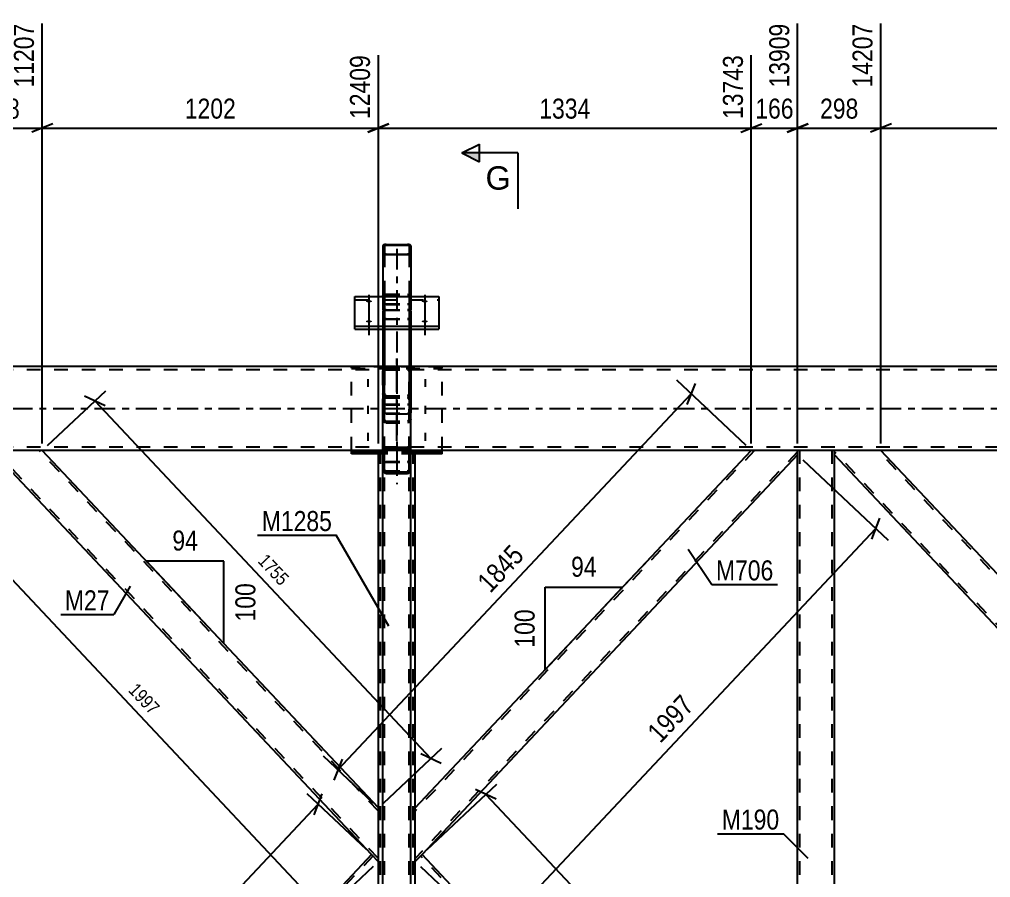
# Model space of a CAD drawing. Header units: millimetres. Extents: x -400 to 789, y -648 to 193.
# Drawn here: x 206.9 to 345.9, y -67.1 to 55.7 of the extents above; entities that cross this region are included whole.
import ezdxf

# ---------------------------------------------------------------- set-up
doc = ezdxf.new("R2010")
doc.units = ezdxf.units.MM
doc.linetypes.add('DXK_LINE_DOT2', pattern=[3.9198, 1.9599, -1.9599])
doc.linetypes.add('DXK_LINE_DOT3', pattern=[5.9187, 2.979, -0.9799, 0.9799, -0.9799])
doc.styles.add('Arial', font='ARIAL.TTF', dxfattribs={"height": 0.2})
doc.styles.add('Arial Narrow', font='ARIALN.TTF', dxfattribs={"height": 0.2})

# ---------------------------------------------------------------- blocks, each defined once
blk = doc.blocks.new('Part-392021936-5447 - 5377')
at = {"color": 7, "linetype": 'DXK_LINE_DOT2'}
for p, q in [((699.9, 6), (78.9, 6)), ((262.9, 6), (258.9, 6)), ((699.9, 5.52), (-238.1, 5.52)), ((699.9, -5.52), (-238.1, -5.52)), ((699.9, -6), (-161.1, -6)), ((262.9, -6), (258.9, -6))]:
    blk.add_line(p, q, dxfattribs=at)
at = {"color": 2, "linetype": 'Continuous'}
for p, q in [((258.9, 6), (82.9, 6)), ((438.9, 6), (262.9, 6)), ((258.9, -6), (82.9, -6)), ((438.9, -6), (262.9, -6))]:
    blk.add_line(p, q, dxfattribs=at)
at = {"color": 7, "linetype": 'DXK_LINE_DOT3'}
blk.add_line((-238.1, 0), (699.9, 0), dxfattribs=at)
blk = doc.blocks.new('Part-392021936-31618 - 5377')
at = {"color": 7, "linetype": 'DXK_LINE_DOT3'}
blk.add_line((260.9, 22.84), (260.9, -9.47), dxfattribs=at)
at = {"color": 7, "linetype": 'DXK_LINE_DOT2'}
for p, q in [((258.94, 14.02), (258.9, 13.96)), ((258.9, 13.96), (258.9, 11.32)), ((259.04, 14.08), (258.94, 14.02)), ((259.2, 14.11), (259.04, 14.08)), ((259.14, 13.96), (259.16, 13.99)), ((259.14, 13.96), (259.14, -0.59)), ((259.16, 13.99), (259.21, 14.02)), ((259.38, 14.12), (259.2, 14.11)), ((259.21, 14.02), (259.29, 14.04)), ((259.29, 14.04), (259.38, 14.04)), ((259.38, 14.12), (262.42, 14.12)), ((259.38, 14.04), (262.42, 14.04)), ((262.61, 14.11), (262.42, 14.12)), ((262.42, 14.04), (262.51, 14.04)), ((262.51, 14.04), (262.59, 14.02)), ((262.59, 14.02), (262.64, 13.99)), ((262.76, 14.08), (262.61, 14.11)), ((262.64, 13.99), (262.66, 13.96)), ((262.66, 13.96), (262.66, -0.59)), ((262.87, 14.02), (262.76, 14.08)), ((262.9, 13.96), (262.87, 14.02)), ((262.9, 13.96), (262.9, 11.32)), ((258.9, 12.92), (258.94, 12.86)), ((258.94, 12.86), (259.04, 12.8)), ((259.04, 12.8), (259.2, 12.77)), ((259.16, 12.89), (259.14, 12.92)), ((259.21, 12.86), (259.16, 12.89)), ((259.2, 12.77), (259.38, 12.76)), ((259.29, 12.84), (259.21, 12.86)), ((259.38, 12.84), (259.29, 12.84)), ((259.38, 12.84), (262.42, 12.84)), ((259.38, 12.76), (262.42, 12.76)), ((262.51, 12.84), (262.42, 12.84)), ((262.42, 12.76), (262.61, 12.77)), ((262.59, 12.86), (262.51, 12.84)), ((262.64, 12.89), (262.59, 12.86)), ((262.61, 12.77), (262.76, 12.8)), ((262.66, 12.92), (262.64, 12.89)), ((262.76, 12.8), (262.87, 12.86)), ((262.87, 12.86), (262.9, 12.92)), ((258.9, 0.45), (258.94, 0.51)), ((258.94, 0.51), (259.04, 0.56)), ((259.04, 0.56), (259.2, 0.6)), ((259.16, 0.48), (259.14, 0.45)), ((259.21, 0.51), (259.16, 0.48)), ((259.2, 0.6), (259.38, 0.61)), ((259.29, 0.52), (259.21, 0.51)), ((259.38, 0.53), (259.29, 0.52)), ((259.38, 0.61), (262.42, 0.61)), ((259.38, 0.53), (262.42, 0.53)), ((262.42, 0.61), (262.61, 0.6)), ((262.51, 0.52), (262.42, 0.53)), ((262.59, 0.51), (262.51, 0.52)), ((262.59, 0.51), (262.61, 0.5)), ((262.61, 0.6), (262.76, 0.56)), ((262.61, 0.5), (262.64, 0.48)), ((262.66, 0.45), (262.64, 0.48)), ((262.76, 0.56), (262.87, 0.51)), ((262.87, 0.51), (262.9, 0.45)), ((259.14, -0.59), (259.16, -0.62)), ((259.16, -0.62), (259.21, -0.65)), ((259.21, -0.65), (259.29, -0.67)), ((259.29, -0.67), (259.38, -0.67)), ((259.38, -0.67), (262.42, -0.67)), ((262.42, -0.67), (262.51, -0.67)), ((262.51, -0.67), (262.59, -0.65)), ((262.59, -0.65), (262.64, -0.62)), ((262.64, -0.62), (262.66, -0.59))]:
    blk.add_line(p, q, dxfattribs=at)
at = {"color": 2, "linetype": 'Continuous'}
for p, q in [((258.9, 11.32), (258.9, -0.59)), ((262.9, 11.32), (262.9, -0.59)), ((258.94, -0.66), (258.9, -0.59)), ((259.04, -0.71), (258.94, -0.66)), ((259.2, -0.74), (259.04, -0.71)), ((259.38, -0.76), (259.2, -0.74)), ((259.38, -0.76), (262.42, -0.76)), ((262.61, -0.74), (262.42, -0.76)), ((262.76, -0.71), (262.61, -0.74)), ((262.87, -0.66), (262.76, -0.71)), ((262.9, -0.59), (262.87, -0.66))]:
    blk.add_line(p, q, dxfattribs=at)
blk = doc.blocks.new('Bolt-392021936-5454 - 5377')
at = {"color": 1, "linetype": 'DXK_LINE_DOT2'}
for p, q in [((256.8, 3.08), (256.8, 4.21)), ((260.9, 3.08), (260.9, 4.21)), ((265, 3.08), (265, 4.21)), ((256.8, -0.77), (256.8, 0.36)), ((265, -0.77), (265, 0.36)), ((256.8, -4.63), (256.8, -3.49)), ((260.9, -4.63), (260.9, -3.49)), ((265, -4.63), (265, -3.49))]:
    blk.add_line(p, q, dxfattribs=at)
blk = doc.blocks.new('Part-392021936-5655 - 5377')
at = {"color": 2, "linetype": 'Continuous'}
for p, q in [((203.54, -6.66), (203.54, -6)), ((257.28, -63.8), (203.54, -6.66)), ((258.26, -57.14), (210.17, -6)), ((258.26, -64.85), (258.26, -57.14))]:
    blk.add_line(p, q, dxfattribs=at)
at = {"color": 7, "linetype": 'DXK_LINE_DOT2'}
for p, q in [((210.17, -6), (203.54, -6)), ((258.26, -64.38), (203.54, -6.19)), ((258.26, -57.61), (209.73, -6)), ((258.26, -64.85), (257.28, -63.8)), ((258.26, -64.38), (258.26, -64.35))]:
    blk.add_line(p, q, dxfattribs=at)
blk = doc.blocks.new('Part-392021936-5403 - 5377')
at = {"color": 7, "linetype": 'DXK_LINE_DOT2'}
for p, q in [((267.4, 5.95), (254.4, 5.95)), ((254.4, -6), (254.4, 5.95)), ((254.4, 5.73), (267.4, 5.73)), ((267.4, -6), (267.4, 5.95)), ((263.54, -6.27), (258.26, -6.27)), ((263.54, -6.49), (258.26, -6.49))]:
    blk.add_line(p, q, dxfattribs=at)
at = {"color": 2, "linetype": 'Continuous'}
for p, q in [((254.4, -6.49), (254.4, -6)), ((258.26, -6.27), (254.4, -6.27)), ((258.26, -6.49), (254.4, -6.49)), ((267.4, -6.27), (263.54, -6.27)), ((267.4, -6.49), (263.54, -6.49)), ((267.4, -6.49), (267.4, -6))]:
    blk.add_line(p, q, dxfattribs=at)
blk = doc.blocks.new('Part-392021936-5404 - 5377')
at = {"color": 7, "linetype": 'DXK_LINE_DOT3'}
blk.add_line((260.9, -3.58), (260.9, 7.12), dxfattribs=at)
at = {"color": 7, "linetype": 'DXK_LINE_DOT2'}
for p, q in [((259.38, 5.83), (259.2, 5.79)), ((259.29, 5.55), (259.38, 5.57)), ((259.38, 5.83), (262.42, 5.83)), ((259.38, 5.57), (262.42, 5.57)), ((262.61, 5.79), (262.42, 5.83)), ((262.42, 5.57), (262.51, 5.55)), ((258.93, 5.48), (258.9, 5.31)), ((258.9, 5.31), (258.9, -1.59)), ((258.94, 5.51), (258.93, 5.48)), ((259.14, 5.31), (259.16, 5.41)), ((259.14, 5.31), (259.14, -1.59)), ((259.16, 5.41), (259.21, 5.5)), ((259.21, 5.5), (259.29, 5.55)), ((262.51, 5.55), (262.59, 5.5)), ((262.59, 5.5), (262.64, 5.41)), ((262.64, 5.41), (262.66, 5.31)), ((262.66, 5.31), (262.66, -1.59)), ((262.87, 5.48), (262.87, 5.51)), ((262.9, 5.31), (262.87, 5.48)), ((262.9, 5.31), (262.9, -1.59)), ((258.9, 2.08), (258.94, 1.88)), ((258.9, 1.27), (258.94, 1.44)), ((258.94, 1.44), (259.04, 1.59)), ((259.04, 1.59), (259.2, 1.69)), ((259.16, 1.98), (259.14, 2.08)), ((259.21, 1.9), (259.16, 1.98)), ((259.21, 1.43), (259.16, 1.36)), ((259.2, 1.69), (259.38, 1.72)), ((259.2, 1.61), (259.38, 1.57)), ((259.29, 1.84), (259.21, 1.9)), ((259.29, 1.48), (259.21, 1.43)), ((259.38, 1.82), (259.29, 1.84)), ((259.38, 1.5), (259.29, 1.48)), ((259.38, 1.82), (262.42, 1.82)), ((259.38, 1.72), (262.42, 1.72)), ((259.38, 1.57), (262.42, 1.57)), ((259.38, 1.5), (262.42, 1.5)), ((262.51, 1.84), (262.42, 1.82)), ((262.42, 1.72), (262.61, 1.69)), ((262.42, 1.57), (262.61, 1.61)), ((262.51, 1.48), (262.42, 1.5)), ((262.59, 1.9), (262.51, 1.84)), ((262.59, 1.43), (262.51, 1.48)), ((262.64, 1.98), (262.59, 1.9)), ((262.64, 1.36), (262.59, 1.43)), ((262.61, 1.69), (262.76, 1.59)), ((262.66, 2.08), (262.64, 1.98)), ((262.76, 1.59), (262.87, 1.44)), ((262.87, 1.88), (262.9, 2.08)), ((262.87, 1.44), (262.9, 1.27)), ((259.16, 1.36), (259.14, 1.27)), ((262.66, 1.27), (262.64, 1.36)), ((258.94, -1.76), (258.9, -1.59)), ((259.04, -1.91), (258.94, -1.76)), ((259.2, -2), (259.04, -1.91)), ((259.14, -1.59), (259.16, -1.67)), ((259.16, -1.67), (259.21, -1.75)), ((259.38, -2.04), (259.2, -2)), ((259.21, -1.75), (259.29, -1.79)), ((259.29, -1.79), (259.38, -1.81)), ((259.38, -1.81), (262.42, -1.81)), ((259.38, -2.04), (262.42, -2.04)), ((262.42, -1.81), (262.51, -1.79)), ((262.61, -2), (262.42, -2.04)), ((262.51, -1.79), (262.59, -1.75)), ((262.59, -1.75), (262.64, -1.67)), ((262.76, -1.91), (262.61, -2)), ((262.64, -1.67), (262.66, -1.59)), ((262.87, -1.76), (262.76, -1.91)), ((262.9, -1.59), (262.87, -1.76))]:
    blk.add_line(p, q, dxfattribs=at)
for centre, start, end in [((259.4, 5.33), 114.32, 159.2417), ((262.4, 5.33), 20.7583, 65.68), ((259.4, 2.06), 200.7583, 245.68), ((262.4, 2.06), 294.32, 339.2417)]:
    blk.add_arc(centre, 0.496, start, end, dxfattribs=at)
blk = doc.blocks.new('Part-392021936-5428 - 5377')
at = {"color": 2, "linetype": 'Continuous'}
for p, q in [((263.54, -57.14), (311.63, -6)), ((318.26, -6.66), (264.52, -63.8)), ((318.26, -6.66), (318.26, -6)), ((263.54, -64.84), (263.54, -57.14))]:
    blk.add_line(p, q, dxfattribs=at)
at = {"color": 7, "linetype": 'DXK_LINE_DOT2'}
for p, q in [((312.07, -6), (263.54, -57.6)), ((318.26, -6.19), (263.54, -64.38)), ((318.26, -6), (311.63, -6)), ((264.52, -63.8), (263.54, -64.84)), ((263.54, -64.38), (263.54, -64.34))]:
    blk.add_line(p, q, dxfattribs=at)
blk = doc.blocks.new('Part-392021936-5549 - 5377')
at = {"color": 2, "linetype": 'Continuous'}
for p, q in [((258.26, -57.14), (258.26, -6)), ((263.54, -57.14), (263.54, -6)), ((258.26, -121.6), (258.26, -70.46)), ((263.54, -121.6), (263.54, -70.46))]:
    blk.add_line(p, q, dxfattribs=at)
at = {"color": 7, "linetype": 'DXK_LINE_DOT2'}
for p, q in [((263.54, -6), (258.26, -6)), ((258.58, -121.6), (258.58, -6)), ((263.22, -121.6), (263.22, -6)), ((258.26, -70.46), (258.26, -57.14)), ((263.54, -70.46), (263.54, -57.14)), ((258.26, -121.6), (263.54, -121.6))]:
    blk.add_line(p, q, dxfattribs=at)
blk = doc.blocks.new('Part-392021936-5565 - 5377')
at = {"color": 7, "linetype": 'DXK_LINE_DOT2'}
for p, q in [((323.54, -6), (318.26, -6)), ((318.26, -6.66), (318.26, -6)), ((318.58, -121.6), (318.58, -6)), ((323.22, -121.6), (323.22, -6)), ((323.54, -6.66), (323.54, -6)), ((318.26, -121.6), (318.26, -120.94)), ((318.26, -121.6), (323.54, -121.6)), ((323.54, -121.6), (323.54, -120.94))]:
    blk.add_line(p, q, dxfattribs=at)
at = {"color": 2, "linetype": 'Continuous'}
for p, q in [((318.26, -120.94), (318.26, -6.66)), ((323.54, -120.94), (323.54, -6.66))]:
    blk.add_line(p, q, dxfattribs=at)
blk = doc.blocks.new('Part-392021936-5580 - 5377')
at = {"color": 2, "linetype": 'Continuous'}
for p, q in [((323.54, -6.66), (323.54, -6)), ((377.28, -63.8), (323.54, -6.66)), ((380.9, -59.95), (330.17, -6)), ((380.46, -60.41), (377.28, -63.8)), ((380.9, -59.95), (380.46, -60.41))]:
    blk.add_line(p, q, dxfattribs=at)
at = {"color": 7, "linetype": 'DXK_LINE_DOT2'}
for p, q in [((330.17, -6), (323.54, -6)), ((377.5, -63.57), (323.54, -6.19)), ((380.68, -60.18), (329.73, -6)), ((380.87, -59.98), (380.46, -60.41)), ((377.5, -63.57), (377.51, -63.55))]:
    blk.add_line(p, q, dxfattribs=at)
blk = doc.blocks.new('Part-392021936-5640 - 5377')
at = {"color": 2, "linetype": 'Continuous'}
for p, q in [((257.28, -63.8), (203.54, -120.94)), ((258.26, -64.85), (257.28, -63.8)), ((258.26, -70.46), (258.26, -64.85)), ((258.26, -70.46), (210.17, -121.6)), ((203.54, -121.52), (203.54, -120.94)), ((203.54, -121.6), (203.54, -121.52))]:
    blk.add_line(p, q, dxfattribs=at)
at = {"color": 7, "linetype": 'DXK_LINE_DOT2'}
for p, q in [((257.5, -64.03), (203.54, -121.41)), ((258.26, -69.99), (209.73, -121.6)), ((210.17, -121.6), (203.54, -121.6))]:
    blk.add_line(p, q, dxfattribs=at)
blk = doc.blocks.new('Part-392021936-5660 - 5377')
at = {"color": 7, "linetype": 'DXK_LINE_DOT2'}
for p, q in [((432.07, -6), (323.54, -121.41)), ((438.26, -6.19), (329.73, -121.6)), ((438.26, -6), (431.63, -6)), ((380.9, -59.95), (377.28, -63.8)), ((384.52, -63.8), (380.9, -67.65)), ((330.17, -121.6), (323.54, -121.6))]:
    blk.add_line(p, q, dxfattribs=at)
at = {"color": 2, "linetype": 'Continuous'}
for p, q in [((431.63, -6), (380.9, -59.95)), ((438.26, -6.66), (384.52, -63.8)), ((438.26, -6.66), (438.26, -6)), ((377.28, -63.8), (323.54, -120.94)), ((330.17, -121.6), (380.9, -67.65)), ((323.54, -121.6), (323.54, -120.94))]:
    blk.add_line(p, q, dxfattribs=at)
blk = doc.blocks.new('Part-392021936-5676 - 5377')
at = {"color": 2, "linetype": 'Continuous'}
for p, q in [((264.52, -63.8), (263.54, -64.84)), ((318.26, -120.94), (264.52, -63.8)), ((263.54, -69.53), (263.54, -64.84)), ((263.54, -70.46), (263.54, -69.53)), ((311.63, -121.6), (263.54, -70.46)), ((318.26, -121.6), (318.26, -120.94))]:
    blk.add_line(p, q, dxfattribs=at)
at = {"color": 7, "linetype": 'DXK_LINE_DOT2'}
for p, q in [((318.26, -121.41), (264.31, -64.03)), ((263.54, -70.39), (263.54, -69.53)), ((312.07, -121.6), (263.54, -70)), ((318.26, -121.6), (311.63, -121.6))]:
    blk.add_line(p, q, dxfattribs=at)
blk = doc.blocks.new('Part-392021936-31629 - 5377')
at = {"color": 2, "linetype": 'Continuous'}
for p, q in [((258.94, 23.35), (258.9, 23.28)), ((258.9, 23.28), (258.9, 16.01)), ((259.04, 23.4), (258.94, 23.35)), ((259.2, 23.44), (259.04, 23.4)), ((259.14, 23.28), (259.16, 23.31)), ((259.14, 23.28), (259.14, 22.17)), ((259.16, 23.31), (259.21, 23.34)), ((259.38, 23.45), (259.2, 23.44)), ((259.21, 23.34), (259.29, 23.36)), ((259.29, 23.36), (259.38, 23.37)), ((259.38, 23.45), (262.42, 23.45)), ((259.38, 23.37), (262.42, 23.37)), ((262.61, 23.44), (262.42, 23.45)), ((262.42, 23.37), (262.51, 23.36)), ((262.51, 23.36), (262.59, 23.34)), ((262.59, 23.34), (262.64, 23.31)), ((262.76, 23.4), (262.61, 23.44)), ((262.64, 23.31), (262.66, 23.28)), ((262.66, 23.28), (262.66, 22.17)), ((262.87, 23.35), (262.76, 23.4)), ((262.9, 23.28), (262.87, 23.35)), ((262.9, 23.28), (262.9, 16.01)), ((258.9, 22.17), (258.94, 22.11)), ((258.94, 22.11), (259.04, 22.05)), ((259.04, 22.05), (259.2, 22.01)), ((259.16, 22.14), (259.14, 22.17)), ((259.21, 22.11), (259.16, 22.14)), ((259.2, 22.01), (259.38, 22)), ((259.29, 22.09), (259.21, 22.11)), ((259.38, 22.08), (259.29, 22.09)), ((259.38, 22.08), (262.42, 22.08)), ((259.38, 22), (262.42, 22)), ((262.51, 22.09), (262.42, 22.08)), ((262.42, 22), (262.61, 22.01)), ((262.59, 22.11), (262.51, 22.09)), ((262.64, 22.14), (262.59, 22.11)), ((262.61, 22.01), (262.76, 22.05)), ((262.66, 22.17), (262.64, 22.14)), ((262.76, 22.05), (262.87, 22.11)), ((262.87, 22.11), (262.9, 22.17))]:
    blk.add_line(p, q, dxfattribs=at)
at = {"color": 7, "linetype": 'DXK_LINE_DOT2'}
for p, q in [((259.14, 22.17), (259.14, 5.81)), ((262.66, 22.17), (262.66, 5.81)), ((258.9, 16.01), (258.9, 5.81)), ((262.9, 16.01), (262.9, 5.81)), ((262.9, 6), (258.9, 6)), ((258.9, 5.83), (259.14, 5.83)), ((258.94, 5.74), (258.9, 5.81)), ((259.04, 5.68), (258.94, 5.74)), ((259.2, 5.64), (259.04, 5.68)), ((259.14, 5.81), (259.16, 5.77)), ((259.16, 5.77), (259.21, 5.74)), ((259.38, 5.63), (259.2, 5.64)), ((259.21, 5.74), (259.29, 5.73)), ((259.29, 5.73), (259.38, 5.72)), ((259.38, 5.72), (262.42, 5.72)), ((259.38, 5.63), (262.42, 5.63)), ((262.42, 5.72), (262.51, 5.73)), ((262.61, 5.64), (262.42, 5.63)), ((262.51, 5.73), (262.59, 5.74)), ((262.59, 5.74), (262.64, 5.77)), ((262.76, 5.68), (262.61, 5.64)), ((262.64, 5.77), (262.66, 5.81)), ((262.66, 5.83), (262.9, 5.83)), ((262.87, 5.74), (262.76, 5.68)), ((262.9, 5.81), (262.87, 5.74))]:
    blk.add_line(p, q, dxfattribs=at)
blk = doc.blocks.new('Part-392021936-24887 - 5377')
at = {"color": 7, "linetype": 'DXK_LINE_DOT2'}
for p, q in [((258.9, -7.77), (258.94, -7.72)), ((259.04, -7.66), (258.94, -7.72)), ((259.2, -7.63), (259.04, -7.66)), ((259.14, -7.77), (259.16, -7.75)), ((259.14, -7.78), (259.14, -7.77)), ((259.14, -121.6), (259.14, -7.78)), ((259.16, -7.75), (259.21, -7.72)), ((259.2, -7.63), (259.21, -7.63)), ((259.21, -7.63), (259.38, -7.61)), ((259.21, -7.72), (259.29, -7.7)), ((259.21, -7.72), (259.21, -7.72)), ((259.29, -7.7), (259.38, -7.7)), ((259.38, -7.61), (259.38, -7.61)), ((259.38, -7.61), (262.42, -7.61)), ((259.38, -7.7), (259.38, -7.7)), ((259.38, -7.7), (262.42, -7.7)), ((262.6, -7.63), (262.42, -7.61)), ((262.42, -7.7), (262.51, -7.7)), ((262.51, -7.7), (262.51, -7.7)), ((262.51, -7.7), (262.59, -7.72)), ((262.59, -7.72), (262.59, -7.72)), ((262.59, -7.72), (262.64, -7.75)), ((262.76, -7.66), (262.6, -7.63)), ((262.64, -7.75), (262.66, -7.78)), ((262.66, -121.6), (262.66, -7.78)), ((262.86, -7.72), (262.76, -7.66)), ((262.9, -7.78), (262.86, -7.72)), ((262.9, -8.86), (262.9, -7.78)), ((258.94, -8.89), (258.9, -8.83)), ((258.94, -8.89), (259.04, -8.94)), ((259.04, -8.94), (259.2, -8.98)), ((259.16, -8.86), (259.14, -8.82)), ((259.21, -8.88), (259.16, -8.86)), ((259.2, -8.98), (259.21, -8.98)), ((259.21, -8.88), (259.21, -8.88)), ((259.21, -8.88), (259.29, -8.9)), ((259.21, -8.98), (259.38, -8.99)), ((259.29, -8.9), (259.38, -8.91)), ((259.38, -8.91), (259.38, -8.91)), ((259.38, -8.91), (262.42, -8.91)), ((259.38, -8.99), (259.38, -8.99)), ((259.38, -8.99), (262.42, -8.99)), ((262.42, -8.91), (262.51, -8.9)), ((262.42, -8.99), (262.6, -8.98)), ((262.51, -8.9), (262.59, -8.88)), ((262.51, -8.9), (262.51, -8.9)), ((262.59, -8.88), (262.64, -8.86)), ((262.59, -8.88), (262.59, -8.88)), ((262.6, -8.98), (262.76, -8.94)), ((262.64, -8.85), (262.66, -8.82)), ((262.64, -8.86), (262.64, -8.85)), ((262.76, -8.94), (262.86, -8.89)), ((262.86, -8.89), (262.9, -8.82)), ((259.2, -110.84), (259.38, -110.69)), ((259.38, -110.69), (262.42, -110.69)), ((262.42, -110.69), (262.6, -110.84)), ((258.9, -112.61), (258.94, -111.88)), ((259.16, -112.25), (259.14, -112.61)), ((259.38, -111.65), (259.29, -111.73)), ((259.38, -111.65), (262.42, -111.65)), ((262.51, -111.73), (262.42, -111.65)), ((262.66, -112.61), (262.64, -112.25)), ((262.86, -111.88), (262.9, -112.61)), ((262.6, -121.6), (262.42, -121.6)), ((262.76, -121.6), (262.66, -121.6))]:
    blk.add_line(p, q, dxfattribs=at)
at = {"color": 2, "linetype": 'Continuous'}
for p, q in [((258.9, -7.78), (258.9, -7.77)), ((258.9, -121.6), (258.9, -7.78)), ((258.9, -8.83), (258.9, -8.82)), ((262.9, -121.6), (262.9, -8.86)), ((262.42, -121.6), (258.9, -121.6)), ((262.76, -121.6), (262.42, -121.6)), ((262.86, -121.6), (262.76, -121.6)), ((262.9, -121.6), (262.86, -121.6))]:
    blk.add_line(p, q, dxfattribs=at)
at = {"color": 7, "linetype": 'DXK_LINE_DOT2'}
for centre, radius, start, end in [((261.74, -112.03), 2.8, 154.9533, 176.9972), ((260.06, -112.03), 2.8, 3.0028, 25.0467), ((260.56, -112.32), 1.4, 154.9533, 176.9972), ((261.24, -112.32), 1.4, 3.0028, 25.0467)]:
    blk.add_arc(centre, radius, start, end, dxfattribs=at)
blk = doc.blocks.new('Part-392021936-24891 - 5377')
at = {"color": 7, "linetype": 'DXK_LINE_DOT3'}
blk.add_line((260.9, 7.12), (260.9, -10.83), dxfattribs=at)
at = {"color": 7, "linetype": 'DXK_LINE_DOT2'}
for p, q in [((259.2, 5.79), (259.38, 5.83)), ((259.38, 5.57), (259.29, 5.55)), ((259.38, 5.83), (262.42, 5.83)), ((259.38, 5.57), (262.42, 5.57)), ((262.42, 5.83), (262.61, 5.79)), ((262.51, 5.55), (262.42, 5.57)), ((258.9, 5.32), (258.94, 5.51)), ((258.9, -0.59), (258.9, 5.32)), ((259.16, 5.41), (259.14, 5.32)), ((259.14, -5.98), (259.14, 5.32)), ((259.21, 5.5), (259.16, 5.41)), ((259.29, 5.55), (259.21, 5.5)), ((262.59, 5.5), (262.51, 5.55)), ((262.64, 5.41), (262.59, 5.5)), ((262.66, 5.32), (262.64, 5.41)), ((262.66, -5.98), (262.66, 5.32)), ((262.87, 5.51), (262.9, 5.32)), ((262.9, -0.59), (262.9, 5.32)), ((258.94, 1.88), (258.9, 2.08)), ((259.14, 2.08), (259.16, 1.98)), ((259.16, 1.98), (259.21, 1.9)), ((259.38, 1.57), (259.2, 1.61)), ((259.21, 1.9), (259.29, 1.84)), ((259.29, 1.84), (259.38, 1.82)), ((259.38, 1.82), (262.42, 1.82)), ((259.38, 1.57), (262.42, 1.57)), ((262.42, 1.82), (262.51, 1.84)), ((262.61, 1.61), (262.42, 1.57)), ((262.51, 1.84), (262.59, 1.9)), ((262.59, 1.9), (262.64, 1.98)), ((262.64, 1.98), (262.66, 2.08)), ((262.9, 2.08), (262.87, 1.88)), ((262.9, -8.84), (262.9, -5.98))]:
    blk.add_line(p, q, dxfattribs=at)
at = {"color": 2, "linetype": 'Continuous'}
for p, q in [((258.9, -8.84), (258.9, -0.59)), ((262.9, -5.98), (262.9, -0.59)), ((259.38, -5.53), (259.2, -5.56)), ((259.38, -5.53), (262.42, -5.53)), ((262.61, -5.56), (262.42, -5.53)), ((258.94, -5.81), (258.9, -5.98)), ((259.04, -5.66), (258.94, -5.81)), ((259.2, -5.56), (259.04, -5.66)), ((259.14, -5.98), (259.16, -5.89)), ((259.14, -8.84), (259.14, -5.98)), ((259.16, -5.89), (259.21, -5.82)), ((259.21, -5.82), (259.29, -5.77)), ((259.29, -5.77), (259.38, -5.75)), ((259.38, -5.75), (262.42, -5.75)), ((262.42, -5.75), (262.51, -5.77)), ((262.51, -5.77), (262.59, -5.82)), ((262.59, -5.82), (262.64, -5.89)), ((262.76, -5.66), (262.61, -5.56)), ((262.64, -5.89), (262.66, -5.98)), ((262.66, -8.84), (262.66, -5.98)), ((262.87, -5.81), (262.76, -5.66)), ((262.9, -5.98), (262.87, -5.81)), ((262.9, -8.84), (262.9, -5.98)), ((258.9, -8.84), (258.94, -9.01)), ((258.94, -9.01), (259.04, -9.16)), ((259.04, -9.16), (259.2, -9.25)), ((259.16, -8.92), (259.14, -8.84)), ((259.21, -9), (259.16, -8.92)), ((259.2, -9.25), (259.38, -9.29)), ((259.29, -9.04), (259.21, -9)), ((259.38, -9.06), (259.29, -9.04)), ((259.38, -9.06), (262.42, -9.06)), ((259.38, -9.29), (262.42, -9.29)), ((262.51, -9.04), (262.42, -9.06)), ((262.42, -9.29), (262.61, -9.25)), ((262.59, -9), (262.51, -9.04)), ((262.64, -8.92), (262.59, -9)), ((262.61, -9.25), (262.76, -9.16)), ((262.66, -8.84), (262.64, -8.92)), ((262.76, -9.16), (262.87, -9.01)), ((262.87, -9.01), (262.9, -8.84))]:
    blk.add_line(p, q, dxfattribs=at)
at = {"color": 7, "linetype": 'DXK_LINE_DOT2'}
for centre, start, end in [((259.4, 5.33), 114.3199, 159.2417), ((262.4, 5.33), 20.7583, 65.6801), ((259.4, 2.06), 200.7583, 245.6801), ((262.4, 2.06), 294.3199, 339.2417)]:
    blk.add_arc(centre, 0.496, start, end, dxfattribs=at)
blk = doc.blocks.new('Part-392021936-31619 - 5377')
at = {"color": 2, "linetype": 'Continuous'}
for p, q in [((254.9, 11.32), (254.9, 16.01)), ((254.9, 16.01), (266.9, 16.01)), ((266.9, 16.01), (266.9, 11.32)), ((254.9, 11.77), (266.9, 11.77)), ((254.9, 11.32), (266.9, 11.32))]:
    blk.add_line(p, q, dxfattribs=at)
at = {"color": 7, "linetype": 'DXK_LINE_DOT2'}
blk.add_line((254.9, 15.56), (266.9, 15.56), dxfattribs=at)
blk = doc.blocks.new('Part-392021936-31628 - 5377')
at = {"color": 7, "linetype": 'DXK_LINE_DOT2'}
for p, q in [((258.9, 16.16), (258.94, 16.23)), ((258.9, 16.01), (258.9, 11.32)), ((258.94, 16.23), (259.04, 16.28)), ((258.94, 16.23), (258.94, 16.23)), ((259.04, 16.28), (259.2, 16.32)), ((259.04, 16.28), (259.04, 16.28)), ((259.16, 16.19), (259.14, 16.16)), ((259.14, 16.16), (259.14, 5.69)), ((259.21, 16.22), (259.16, 16.19)), ((259.2, 16.32), (259.38, 16.33)), ((259.29, 16.24), (259.21, 16.22)), ((259.38, 16.25), (259.29, 16.24)), ((259.38, 16.33), (262.42, 16.33)), ((259.38, 16.25), (262.42, 16.25)), ((262.42, 16.33), (262.61, 16.32)), ((262.51, 16.24), (262.42, 16.25)), ((262.59, 16.22), (262.51, 16.24)), ((262.64, 16.19), (262.59, 16.22)), ((262.61, 16.32), (262.76, 16.28)), ((262.66, 16.16), (262.64, 16.19)), ((262.66, 16.16), (262.66, 5.69)), ((262.76, 16.28), (262.87, 16.23)), ((262.87, 16.23), (262.9, 16.16)), ((262.9, 16.16), (262.9, 5.69)), ((258.94, 14.99), (258.9, 15.05)), ((259.04, 14.93), (258.94, 14.99)), ((259.2, 14.89), (259.04, 14.93)), ((259.14, 15.05), (259.16, 15.02)), ((259.16, 15.02), (259.21, 14.99)), ((259.38, 14.88), (259.2, 14.89)), ((259.21, 14.99), (259.29, 14.97)), ((259.29, 14.97), (259.38, 14.97)), ((259.38, 14.97), (262.42, 14.97)), ((259.38, 14.88), (262.42, 14.88)), ((262.42, 14.97), (262.51, 14.97)), ((262.61, 14.89), (262.42, 14.88)), ((262.51, 14.97), (262.59, 14.99)), ((262.59, 14.99), (262.64, 15.02)), ((262.76, 14.93), (262.61, 14.89)), ((262.64, 15.02), (262.66, 15.05)), ((262.87, 14.99), (262.76, 14.93)), ((262.9, 15.05), (262.87, 14.99)), ((262.9, 6), (258.9, 6)), ((258.9, 6), (258.9, 5.69)), ((259.14, 5.83), (258.9, 5.83)), ((258.9, 5.69), (258.94, 5.62)), ((258.94, 5.62), (259.04, 5.56)), ((259.04, 5.56), (259.2, 5.53)), ((259.16, 5.65), (259.14, 5.69)), ((259.21, 5.63), (259.16, 5.65)), ((259.29, 5.61), (259.21, 5.63)), ((259.38, 5.6), (259.29, 5.61)), ((259.38, 5.6), (262.42, 5.6)), ((262.51, 5.61), (262.42, 5.6)), ((262.59, 5.63), (262.51, 5.61)), ((262.64, 5.65), (262.59, 5.63)), ((262.61, 5.53), (262.76, 5.56)), ((262.66, 5.69), (262.64, 5.65)), ((262.66, 5.83), (262.9, 5.83)), ((262.76, 5.56), (262.87, 5.62)), ((262.87, 5.62), (262.9, 5.69)), ((259.2, 5.53), (259.38, 5.51)), ((259.38, 5.51), (262.42, 5.51)), ((262.42, 5.51), (262.61, 5.53))]:
    blk.add_line(p, q, dxfattribs=at)
at = {"color": 2, "linetype": 'Continuous'}
for p, q in [((258.9, 16.16), (258.9, 16.01)), ((258.9, 16.16), (258.9, 16.16)), ((258.9, 11.32), (258.9, 6))]:
    blk.add_line(p, q, dxfattribs=at)
blk = doc.blocks.new('Bolt-392021936-31638 - 5377')
at = {"linetype": 'Continuous'}
for points in [[(256.9, 15.17), (256.81, 15.18), (256.72, 15.19), (256.65, 15.2), (256.58, 15.22), (256.52, 15.25), (256.49, 15.28), (256.47, 15.31), (256.47, 15.34), (256.49, 15.37), (256.52, 15.4), (256.58, 15.43), (256.65, 15.45), (256.72, 15.46), (256.81, 15.47), (256.9, 15.48), (257, 15.47), (257.08, 15.46), (257.16, 15.45), (257.23, 15.43), (257.28, 15.4), (257.32, 15.37), (257.34, 15.34), (257.34, 15.31), (257.32, 15.28), (257.28, 15.25), (257.23, 15.22), (257.16, 15.2), (257.08, 15.19), (257, 15.18)], [(256.9, 12.3), (256.81, 12.31), (256.72, 12.31), (256.65, 12.33), (256.58, 12.35), (256.52, 12.38), (256.49, 12.41), (256.47, 12.44), (256.47, 12.47), (256.49, 12.5), (256.52, 12.53), (256.58, 12.55), (256.65, 12.57), (256.72, 12.59), (256.81, 12.6), (256.9, 12.6), (257, 12.6), (257.08, 12.59), (257.16, 12.57), (257.23, 12.55), (257.28, 12.53), (257.32, 12.5), (257.34, 12.47), (257.34, 12.44), (257.32, 12.41), (257.28, 12.38), (257.23, 12.35), (257.16, 12.33), (257.08, 12.31), (257, 12.31)]]:
    blk.add_hatch(color=1, dxfattribs=at).paths.add_polyline_path(points)
at = {"color": 1, "linetype": 'Continuous'}
for p, q in [((256.9, 16.26), (256.9, 13.33)), ((256.9, 13.39), (256.9, 10.46))]:
    blk.add_line(p, q, dxfattribs=at)
blk = doc.blocks.new('Bolt-392021936-31639 - 5377')
at = {"linetype": 'Continuous'}
for points in [[(264.9, 15.17), (264.81, 15.18), (264.72, 15.19), (264.65, 15.2), (264.58, 15.22), (264.52, 15.25), (264.49, 15.28), (264.47, 15.31), (264.47, 15.34), (264.49, 15.37), (264.52, 15.4), (264.58, 15.43), (264.65, 15.45), (264.72, 15.46), (264.81, 15.47), (264.9, 15.48), (265, 15.47), (265.08, 15.46), (265.16, 15.45), (265.23, 15.43), (265.28, 15.4), (265.32, 15.37), (265.34, 15.34), (265.34, 15.31), (265.32, 15.28), (265.28, 15.25), (265.23, 15.22), (265.16, 15.2), (265.08, 15.19), (265, 15.18)], [(264.9, 12.3), (264.81, 12.31), (264.72, 12.31), (264.65, 12.33), (264.58, 12.35), (264.52, 12.38), (264.49, 12.41), (264.47, 12.44), (264.47, 12.47), (264.49, 12.5), (264.52, 12.53), (264.58, 12.55), (264.65, 12.57), (264.72, 12.59), (264.81, 12.6), (264.9, 12.6), (265, 12.6), (265.08, 12.59), (265.16, 12.57), (265.23, 12.55), (265.28, 12.53), (265.32, 12.5), (265.34, 12.47), (265.34, 12.44), (265.32, 12.41), (265.28, 12.38), (265.23, 12.35), (265.16, 12.33), (265.08, 12.31), (265, 12.31)]]:
    blk.add_hatch(color=1, dxfattribs=at).paths.add_polyline_path(points)
at = {"color": 1, "linetype": 'Continuous'}
for p, q in [((264.9, 16.26), (264.9, 13.33)), ((264.9, 13.39), (264.9, 10.46))]:
    blk.add_line(p, q, dxfattribs=at)
blk = doc.blocks.new('StraightDimension-392021936-7172 - 5377')
at = {"color": 7, "linetype": 'Continuous'}
for p, q in [((330.17, -5), (330.17, 55.05)), ((431.63, -5), (431.63, 50.55)), ((331.67, 40.71), (328.67, 39.51)), ((430.13, 39.51), (433.13, 40.71)), ((330.17, 40.11), (431.63, 40.11))]:
    blk.add_line(p, q, dxfattribs=at)
at = {"color": 0}
blk.add_wipeout([(385.16, 40.86), (385.16, 45.06), (376.64, 45.06), (376.64, 40.86)], dxfattribs=at)
at = {"color": 3, "style": 'Arial Narrow'}
blk.add_text('2537', height=2.863, dxfattribs=at).set_placement((377.24, 41.46))
at = {"color": 0, "linetype": 'Continuous'}
blk.add_wipeout([(431.03, 51.15), (426.83, 51.15), (426.83, 40.81), (431.03, 40.81)], dxfattribs=at)
at = {"color": 3, "linetype": 'Continuous', "style": 'Arial Narrow'}
blk.add_text('16743', height=2.863, rotation=90.0002, dxfattribs=at).set_placement((430.43, 41.41))
blk = doc.blocks.new('StraightDimension-392021936-6465 - 5377')
at = {"color": 7, "linetype": 'Continuous'}
for p, q in [((256.55, -63.11), (248.09, -55.16)), ((249.06, -58.14), (250.24, -55.13)), ((195.92, -113.77), (249.65, -56.63)), ((202.81, -120.25), (194.35, -112.3)), ((196.51, -112.27), (195.33, -115.27))]:
    blk.add_line(p, q, dxfattribs=at)
at = {"color": 0}
blk.add_wipeout([(224.18, -82.62), (222.14, -80.7), (218.26, -84.84), (220.3, -86.75)], dxfattribs=at)
at = {"color": 3, "style": 'Arial Narrow'}
blk.add_text('1961', height=1.909, rotation=46.7591, dxfattribs=at).set_placement((220.28, -86.19))
blk = doc.blocks.new('AngleDimension-392021936-6578 - 5377')
at = {"color": 7, "linetype": 'Continuous'}
for p, q in [((296.96, -21.6), (293.22, -25.58)), ((282.12, -25.58), (293.22, -25.58)), ((282.12, -37.38), (293.22, -25.58)), ((282.12, -37.38), (282.12, -25.58))]:
    blk.add_line(p, q, dxfattribs=at)
at = {"color": 0}
for points in [[(290.1, -24.68), (290.1, -20.48), (285.24, -20.48), (285.24, -24.68)], [(281.22, -28.14), (277.02, -28.14), (277.02, -34.82), (281.22, -34.82)]]:
    blk.add_wipeout(points, dxfattribs=at)
at = {"color": 3, "style": 'Arial Narrow'}
blk.add_text('94', height=2.863, dxfattribs=at).set_placement((285.84, -24.08))
blk.add_text('100', height=2.863, rotation=90.0002, dxfattribs=at).set_placement((280.62, -34.22))
blk = doc.blocks.new('StraightDimension-392021936-6535 - 5377')
at = {"color": 7, "linetype": 'Continuous'}
for p, q in [((318.99, -7.35), (331.2, -18.83)), ((328.86, -18.69), (330.04, -15.68)), ((274.74, -75.37), (329.45, -17.19)), ((264.27, -65.53), (276.49, -77.02)), ((275.33, -73.87), (274.15, -76.87))]:
    blk.add_line(p, q, dxfattribs=at)
at = {"color": 0}
blk.add_wipeout([(304.47, -42.67), (301.41, -39.79), (295.57, -45.99), (298.63, -48.87)], dxfattribs=at)
at = {"color": 3, "style": 'Arial Narrow'}
blk.add_text('1997', height=2.863, rotation=46.7591, dxfattribs=at).set_placement((298.61, -48.02))
blk = doc.blocks.new('StraightDimension-392021936-7150 - 5377')
at = {"color": 7, "linetype": 'Continuous'}
for p, q in [((318.26, -5), (318.26, 55.05)), ((311.63, -5), (311.63, 50.55)), ((310.13, 39.51), (313.13, 40.71)), ((319.76, 40.71), (316.76, 39.51)), ((311.63, 40.11), (318.26, 40.11))]:
    blk.add_line(p, q, dxfattribs=at)
at = {"color": 0}
blk.add_wipeout([(318.29, 40.86), (318.29, 45.06), (311.6, 45.06), (311.6, 40.86)], dxfattribs=at)
at = {"color": 3, "style": 'Arial Narrow'}
blk.add_text('166', height=2.863, dxfattribs=at).set_placement((312.2, 41.46))
at = {"color": 0, "linetype": 'Continuous'}
blk.add_wipeout([(317.66, 55.65), (313.46, 55.65), (313.46, 45.31), (317.66, 45.31)], dxfattribs=at)
at = {"color": 3, "linetype": 'Continuous', "style": 'Arial Narrow'}
blk.add_text('13909', height=2.863, rotation=90.0002, dxfattribs=at).set_placement((317.06, 45.91))
blk = doc.blocks.new('StraightDimension-392021936-5984 - 5377')
at = {"color": 7, "linetype": 'Continuous'}
for p, q in [((265.25, -63.11), (275.21, -53.75)), ((275.11, -55.9), (272.18, -54.54)), ((273.64, -55.22), (327.38, -112.36)), ((318.99, -120.25), (328.95, -110.89)), ((325.92, -111.68), (328.84, -113.04))]:
    blk.add_line(p, q, dxfattribs=at)
at = {"color": 0}
blk.add_wipeout([(303, -85.35), (305.04, -83.43), (301.15, -79.29), (299.12, -81.21)], dxfattribs=at)
at = {"color": 3, "style": 'Arial Narrow'}
blk.add_text('1961', height=1.909, rotation=-46.7591, dxfattribs=at).set_placement((299.68, -81.23))
blk = doc.blocks.new('StraightDimension-392021936-6554 - 5377')
at = {"color": 7, "linetype": 'Continuous'}
for p, q in [((210.9, -5.31), (219.25, 2.54)), ((219.15, 0.39), (216.22, 1.75)), ((217.69, 1.07), (265.78, -50.07)), ((258.99, -56.46), (267.35, -48.6)), ((264.32, -49.39), (267.25, -50.75))]:
    blk.add_line(p, q, dxfattribs=at)
at = {"color": 0}
blk.add_wipeout([(244.22, -26.05), (246.26, -24.14), (242.38, -20), (240.34, -21.92)], dxfattribs=at)
at = {"color": 3, "style": 'Arial Narrow'}
blk.add_text('1755', height=1.909, rotation=-46.7591, dxfattribs=at).set_placement((240.9, -21.94))
blk = doc.blocks.new('StraightDimension-392021936-6695 - 5377')
at = {"color": 7, "linetype": 'Continuous'}
for p, q in [((202.81, -7.35), (194.69, -14.98)), ((197.32, -14.57), (194.39, -13.21)), ((195.86, -13.89), (250.58, -72.08)), ((257.53, -65.53), (249.41, -73.17)), ((249.11, -71.4), (252.04, -72.76))]:
    blk.add_line(p, q, dxfattribs=at)
at = {"color": 0}
blk.add_wipeout([(225.71, -44.54), (227.75, -42.62), (223.86, -38.48), (221.82, -40.4)], dxfattribs=at)
at = {"color": 3, "style": 'Arial Narrow'}
blk.add_text('1997', height=1.909, rotation=-46.7591, dxfattribs=at).set_placement((222.38, -40.42))
blk = doc.blocks.new('StraightDimension-392021936-6714 - 5377')
at = {"color": 7, "linetype": 'Continuous'}
for p, q in [((310.91, -5.31), (300.96, 4.03)), ((302.45, 0.58), (303.63, 3.59)), ((252.47, -51.69), (303.04, 2.08)), ((257.53, -56.46), (250.39, -49.74)), ((253.06, -50.19), (251.88, -53.2))]:
    blk.add_line(p, q, dxfattribs=at)
at = {"color": 0}
blk.add_wipeout([(280.12, -21.19), (277.06, -18.31), (271.23, -24.51), (274.29, -27.39)], dxfattribs=at)
at = {"color": 3, "style": 'Arial Narrow'}
blk.add_text('1845', height=2.863, rotation=46.7591, dxfattribs=at).set_placement((274.27, -26.54))
blk = doc.blocks.new('StraightDimension-392021936-7123 - 5377')
at = {"color": 7, "linetype": 'Continuous'}
for p, q in [((198.26, -5), (198.26, 55.05)), ((210.17, -5), (210.17, 55.05)), ((196.76, 39.51), (199.76, 40.71)), ((211.67, 40.71), (208.67, 39.51)), ((198.26, 40.11), (210.17, 40.11))]:
    blk.add_line(p, q, dxfattribs=at)
at = {"color": 0}
blk.add_wipeout([(207.56, 40.86), (207.56, 45.06), (200.87, 45.06), (200.87, 40.86)], dxfattribs=at)
at = {"color": 3, "style": 'Arial Narrow'}
blk.add_text('298', height=2.863, dxfattribs=at).set_placement((201.47, 41.46))
at = {"color": 0, "linetype": 'Continuous'}
blk.add_wipeout([(209.57, 55.65), (205.37, 55.65), (205.37, 45.31), (209.57, 45.31)], dxfattribs=at)
at = {"color": 3, "linetype": 'Continuous', "style": 'Arial Narrow'}
blk.add_text('11207', height=2.863, rotation=90.0002, dxfattribs=at).set_placement((208.97, 45.91))
blk = doc.blocks.new('StraightDimension-392021936-7134 - 5377')
at = {"color": 7, "linetype": 'Continuous'}
for p, q in [((210.17, -5), (210.17, 55.05)), ((258.26, -5), (258.26, 50.55)), ((211.67, 40.71), (208.67, 39.51)), ((256.76, 39.51), (259.76, 40.71)), ((210.17, 40.11), (258.26, 40.11))]:
    blk.add_line(p, q, dxfattribs=at)
at = {"color": 0}
blk.add_wipeout([(238.47, 40.86), (238.47, 45.06), (229.96, 45.06), (229.96, 40.86)], dxfattribs=at)
at = {"color": 3, "style": 'Arial Narrow'}
blk.add_text('1202', height=2.863, dxfattribs=at).set_placement((230.56, 41.46))
at = {"color": 0, "linetype": 'Continuous'}
blk.add_wipeout([(257.66, 51.15), (253.46, 51.15), (253.46, 40.81), (257.66, 40.81)], dxfattribs=at)
at = {"color": 3, "linetype": 'Continuous', "style": 'Arial Narrow'}
blk.add_text('12409', height=2.863, rotation=90.0002, dxfattribs=at).set_placement((257.06, 41.41))
blk = doc.blocks.new('StraightDimension-392021936-7142 - 5377')
at = {"color": 7, "linetype": 'Continuous'}
for p, q in [((258.26, -5), (258.26, 50.55)), ((311.63, -5), (311.63, 50.55)), ((259.76, 40.71), (256.76, 39.51)), ((310.13, 39.51), (313.13, 40.71)), ((258.26, 40.11), (311.63, 40.11))]:
    blk.add_line(p, q, dxfattribs=at)
at = {"color": 0}
blk.add_wipeout([(289.2, 40.86), (289.2, 45.06), (280.69, 45.06), (280.69, 40.86)], dxfattribs=at)
at = {"color": 3, "style": 'Arial Narrow'}
blk.add_text('1334', height=2.863, dxfattribs=at).set_placement((281.29, 41.46))
at = {"color": 0, "linetype": 'Continuous'}
blk.add_wipeout([(311.03, 51.15), (306.83, 51.15), (306.83, 40.81), (311.03, 40.81)], dxfattribs=at)
at = {"color": 3, "linetype": 'Continuous', "style": 'Arial Narrow'}
blk.add_text('13743', height=2.863, rotation=90.0002, dxfattribs=at).set_placement((310.43, 41.41))
blk = doc.blocks.new('StraightDimension-392021936-7161 - 5377')
at = {"color": 7, "linetype": 'Continuous'}
for p, q in [((318.26, -5), (318.26, 55.05)), ((330.17, -5), (330.17, 55.05)), ((316.76, 39.51), (319.76, 40.71)), ((331.67, 40.71), (328.67, 39.51)), ((318.26, 40.11), (330.17, 40.11))]:
    blk.add_line(p, q, dxfattribs=at)
at = {"color": 0}
blk.add_wipeout([(327.56, 40.86), (327.56, 45.06), (320.87, 45.06), (320.87, 40.86)], dxfattribs=at)
at = {"color": 3, "style": 'Arial Narrow'}
blk.add_text('298', height=2.863, dxfattribs=at).set_placement((321.47, 41.46))
at = {"color": 0, "linetype": 'Continuous'}
blk.add_wipeout([(329.57, 55.65), (325.37, 55.65), (325.37, 45.31), (329.57, 45.31)], dxfattribs=at)
at = {"color": 3, "linetype": 'Continuous', "style": 'Arial Narrow'}
blk.add_text('14207', height=2.863, rotation=90.0002, dxfattribs=at).set_placement((328.97, 45.91))
blk = doc.blocks.new('AngleDimension-392021936-16188 - 5377')
at = {"color": 7, "linetype": 'Continuous'}
for p, q in [((224.7, -21.45), (225.06, -21.83)), ((236.16, -21.83), (225.06, -21.83)), ((236.16, -33.63), (225.06, -21.83)), ((236.16, -33.63), (236.16, -21.83))]:
    blk.add_line(p, q, dxfattribs=at)
at = {"color": 0}
for points in [[(233.03, -20.93), (233.03, -16.73), (228.18, -16.73), (228.18, -20.93)], [(241.26, -24.39), (237.06, -24.39), (237.06, -31.08), (241.26, -31.08)]]:
    blk.add_wipeout(points, dxfattribs=at)
at = {"color": 3, "style": 'Arial Narrow'}
blk.add_text('94', height=2.863, dxfattribs=at).set_placement((228.78, -20.33))
blk.add_text('100', height=2.863, rotation=90.0002, dxfattribs=at).set_placement((240.66, -30.48))
blk = doc.blocks.new('Mark-392021936-5424 - 5377')
at = {"color": 0}
blk.add_wipeout([(314.79, -24.6), (314.79, -21.6), (306.57, -21.6), (306.57, -24.6)], dxfattribs=at)
blk.add_wipeout([(314.79, -24.6), (314.79, -21.6), (306.57, -21.6), (306.57, -24.6)], dxfattribs=at)
at = {"color": 30, "linetype": 'Continuous'}
for p, q in [((302.58, -20.13), (305.97, -25.2)), ((305.97, -25.2), (315.39, -25.2))]:
    blk.add_line(p, q, dxfattribs=at)
at = {"color": 3, "style": 'Arial Narrow'}
blk.add_text('M706', height=2.863, dxfattribs=at).set_placement((306.57, -24.6))
blk = doc.blocks.new('Mark-392021936-5561 - 5377')
at = {"color": 0}
blk.add_wipeout([(315.63, -60.25), (315.63, -57.25), (307.41, -57.25), (307.41, -60.25)], dxfattribs=at)
blk.add_wipeout([(315.63, -60.25), (315.63, -57.25), (307.41, -57.25), (307.41, -60.25)], dxfattribs=at)
at = {"color": 30, "linetype": 'Continuous'}
for p in [(306.81, -60.85), (319.77, -64.39)]:
    blk.add_line(p, (316.23, -60.85), dxfattribs=at)
at = {"color": 3, "style": 'Arial Narrow'}
blk.add_text('M190', height=2.863, dxfattribs=at).set_placement((307.41, -60.25))
blk = doc.blocks.new('Mark-392021936-5651 - 5377')
at = {"color": 0}
blk.add_wipeout([(219.8, -28.89), (219.8, -25.89), (213.4, -25.89), (213.4, -28.89)], dxfattribs=at)
blk.add_wipeout([(219.8, -28.89), (219.8, -25.89), (213.4, -25.89), (213.4, -28.89)], dxfattribs=at)
at = {"color": 30, "linetype": 'Continuous'}
for p in [(222.76, -25.44), (212.8, -29.49)]:
    blk.add_line(p, (220.4, -29.49), dxfattribs=at)
at = {"color": 3, "style": 'Arial Narrow'}
blk.add_text('M27', height=2.863, dxfattribs=at).set_placement((213.4, -28.89))
blk = doc.blocks.new('SectionMark-392021936-7295 - 5377')
at = {"linetype": 'Continuous'}
for points in [[(272.72, 36.55), (272.72, 35.3), (270.22, 36.55)], [(272.72, -149.25), (272.72, -150.5), (270.22, -150.5)]]:
    blk.add_hatch(color=6, dxfattribs=at).paths.add_polyline_path(points)
at = {"color": 6, "linetype": 'Continuous'}
for p, q in [((270.22, 36.55), (272.72, 37.8)), ((272.72, 35.3), (272.72, 37.8)), ((278.22, 36.55), (270.22, 36.55)), ((270.22, 36.55), (272.72, 35.3)), ((278.22, 36.55), (278.22, 28.55)), ((278.22, -150.5), (278.22, -142.5)), ((270.22, -150.5), (272.72, -149.25)), ((272.72, -149.25), (272.72, -151.75)), ((278.22, -150.5), (270.22, -150.5)), ((272.72, -151.75), (270.22, -150.5))]:
    blk.add_line(p, q, dxfattribs=at)
at = {"color": 0, "linetype": 'Continuous'}
for points in [[(277.22, 31.3), (277.22, 34.8), (273.59, 34.8), (273.59, 31.3)], [(277.22, -148.75), (277.22, -145.25), (273.59, -145.25), (273.59, -148.75)]]:
    blk.add_wipeout(points, dxfattribs=at)
at = {"color": 3, "linetype": 'Continuous', "style": 'Arial'}
for p in [(273.59, 31.3), (273.59, -148.75)]:
    blk.add_text('G', height=3.34, dxfattribs=at).set_placement(p)
blk = doc.blocks.new('Mark-392021936-39754 - 5377')
at = {"color": 0}
blk.add_wipeout([(251.64, -17.54), (251.64, -14.54), (241.58, -14.54), (241.58, -17.54)], dxfattribs=at)
blk.add_wipeout([(251.64, -17.54), (251.64, -14.54), (241.58, -14.54), (241.58, -17.54)], dxfattribs=at)
at = {"color": 30, "linetype": 'Continuous'}
for p in [(240.98, -18.14), (259.74, -31.13)]:
    blk.add_line(p, (252.24, -18.14), dxfattribs=at)
at = {"color": 3, "style": 'Arial Narrow'}
blk.add_text('M1285', height=2.863, dxfattribs=at).set_placement((241.58, -17.54))

msp = doc.modelspace()

# ---------------------------------------------------------------- block references
for name in ['Part-392021936-31629 - 5377', 'Part-392021936-31618 - 5377', 'Part-392021936-31619 - 5377', 'Bolt-392021936-31638 - 5377', 'Part-392021936-31628 - 5377', 'Bolt-392021936-31639 - 5377', 'Part-392021936-5447 - 5377', 'Part-392021936-5404 - 5377', 'Part-392021936-24891 - 5377', 'Part-392021936-5403 - 5377', 'Bolt-392021936-5454 - 5377', 'Part-392021936-5655 - 5377', 'Part-392021936-5549 - 5377', 'Part-392021936-5428 - 5377', 'Part-392021936-5565 - 5377', 'Part-392021936-5580 - 5377', 'Part-392021936-5660 - 5377', 'Part-392021936-24887 - 5377', 'Part-392021936-5640 - 5377', 'Part-392021936-5676 - 5377']:
    msp.add_blockref(name, (0, 0))

# ---------------------------------------------------------------- next in the draw order: block references
for name in ['StraightDimension-392021936-7150 - 5377', 'StraightDimension-392021936-7172 - 5377', 'AngleDimension-392021936-6578 - 5377', 'StraightDimension-392021936-6465 - 5377']:
    msp.add_blockref(name, (0, 0))

# ---------------------------------------------------------------- next in the draw order: block references
for name in ['StraightDimension-392021936-7161 - 5377', 'StraightDimension-392021936-6535 - 5377']:
    msp.add_blockref(name, (0, 0))

# ---------------------------------------------------------------- next in the draw order: block references
msp.add_blockref('StraightDimension-392021936-5984 - 5377', (0, 0))

# ---------------------------------------------------------------- next in the draw order: block references
for name in ['StraightDimension-392021936-6554 - 5377', 'Mark-392021936-5561 - 5377']:
    msp.add_blockref(name, (0, 0))

# ---------------------------------------------------------------- next in the draw order: block references
for name in ['StraightDimension-392021936-7123 - 5377', 'StraightDimension-392021936-6695 - 5377']:
    msp.add_blockref(name, (0, 0))

# ---------------------------------------------------------------- next in the draw order: block references
for name in ['StraightDimension-392021936-6714 - 5377', 'AngleDimension-392021936-16188 - 5377', 'Mark-392021936-5651 - 5377']:
    msp.add_blockref(name, (0, 0))

# ---------------------------------------------------------------- next in the draw order: block references
for name in ['StraightDimension-392021936-7134 - 5377', 'Mark-392021936-39754 - 5377', 'Mark-392021936-5424 - 5377']:
    msp.add_blockref(name, (0, 0))

# ---------------------------------------------------------------- next in the draw order: block references
msp.add_blockref('StraightDimension-392021936-7142 - 5377', (0, 0))

# ---------------------------------------------------------------- next in the draw order: block references
msp.add_blockref('SectionMark-392021936-7295 - 5377', (0, 0))

doc.saveas('drawing.dxf')
